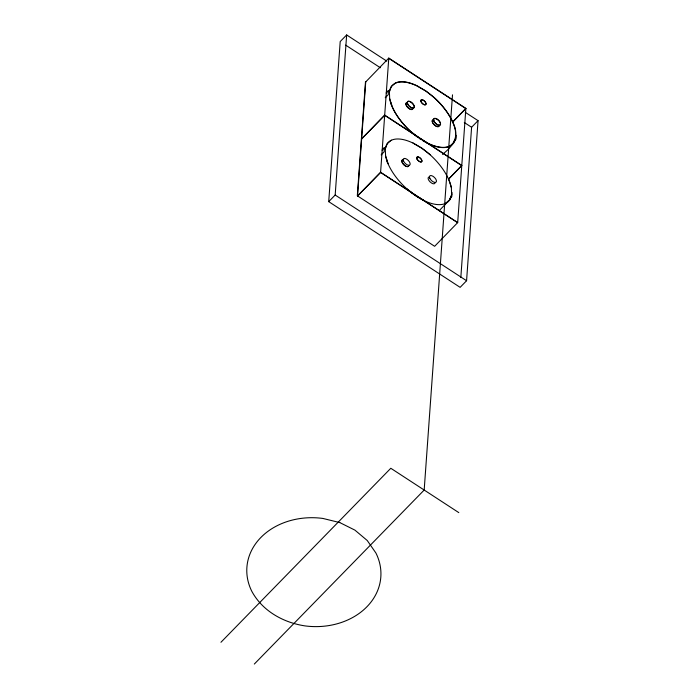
<?xml version="1.0" encoding="UTF-8"?>
<svg xmlns="http://www.w3.org/2000/svg" width="699" height="699" viewBox="0 0 699 699"><rect width="100%" height="100%" fill="white"/><g stroke="black" fill="none" stroke-linecap="round" stroke-linejoin="round"><path stroke-width="1.05" d="M465.272 112.321L478.055 120.656L466.574 280.736L460.125 287.35L328.722 201.644L340.203 41.564L346.652 34.95L386.8 61.136M328.722 201.644L335.179 195.03L346.652 34.95M365.49 81.757L357.311 195.755L434.638 246.301L457.688 222.597L380.597 172.312L357.556 195.921M365.743 81.713L357.556 196.017L380.588 172.417L388.784 58.113L465.875 108.397L457.679 222.693L380.588 172.417M387.491 161.801L387.438 162.552L386.958 160.115M391.589 104.658L391.536 105.4L391.047 102.963M452.506 94.837L424.179 490.034L254.322 664.05M460.824 277.547L471.598 127.27L478.055 120.656M388.207 90.503L388.286 94.627L385.245 97.746M384.109 147.655L384.188 151.779L381.147 154.898M442.493 154.418C453.791 145.34 459.724 136.366 452.961 122.508L452.9 122.404A42.123 20.376 44.3 0 0 434.236 97.563L425.752 90.87L417.058 85.785A42.123 20.376 44.3 0 0 395.424 83.015L391.344 86.458L389.387 91.814L389.684 98.926A42.123 20.376 44.3 0 0 417.653 137.231M453.651 141.635L455.931 139.302L456.063 135.318M439.155 210.705L449.702 199.8L451.659 194.444M449.553 198.787L451.834 196.445L451.973 192.461M365.734 81.914L388.784 58.113M386.136 92.984L388.417 90.643M361.654 138.769L384.695 115.16L461.786 165.445L448.4 179.25M361.645 138.97L384.686 115.265L461.768 165.646L448.391 179.346M382.038 150.128L384.319 147.795M452.498 122.098L465.875 108.397M452.48 122.299L465.857 108.598L388.766 58.314M220.945 642.285L390.802 468.269L458.806 512.62M391.326 140.167L387.246 143.61L385.298 148.966L385.595 155.973A42.123 20.376 44.3 0 0 419.645 198.263A42.123 20.376 44.3 0 0 451.65 194.549L451.353 187.542L448.802 179.556M453.8 142.648L449.719 146.091A42.123 20.376 44.3 0 1 428.094 143.321L419.391 138.245L410.916 131.552A42.123 20.376 44.3 0 1 392.244 106.711L389.701 98.725M445.621 203.243L449.702 199.8M412.96 142.937L421.654 148.013L430.138 154.706M423.996 200.473L415.293 195.397L406.818 188.704M345.673 45.129L380.352 67.751M464.293 122.508L471.598 127.27M335.179 195.03L466.574 280.736M385.603 155.868L388.146 163.854M439.217 125.409A4.43 2.149 44.3 0 1 434.201 124.649A4.43 2.149 44.3 0 1 433.363 119.678M412.934 108.275A4.43 2.149 44.3 0 1 407.919 107.506A4.43 2.149 44.3 0 1 407.089 102.535M385.289 149.07A42.123 20.376 44.3 0 1 412.952 143.042L421.646 148.118A42.123 20.376 44.3 0 1 451.344 187.638M435.11 182.666A4.43 2.149 44.3 0 1 430.095 181.897A4.43 2.149 44.3 0 1 429.265 176.926M408.836 165.523A4.43 2.149 44.3 0 1 403.812 164.754A4.43 2.149 44.3 0 1 402.982 159.783M422.86 140.691A42.123 20.376 44.3 0 0 455.739 137.493L455.433 130.591A42.123 20.376 44.3 0 0 425.735 91.062L417.041 85.986A42.123 20.376 44.3 0 0 389.378 92.015M421.113 139.599A42.123 20.376 44.3 0 1 419.383 138.446M439.199 125.61A4.43 2.149 44.3 0 1 434.612 125.243A4.43 2.149 44.3 0 1 432.76 120.053M412.847 107.725A4.43 2.149 44.3 0 1 408.33 108.1A4.43 2.149 44.3 0 1 407.071 102.736M408.836 165.418A4.43 2.149 44.3 0 1 403.419 164.239A4.43 2.149 44.3 0 1 403.742 159.748M339.775 522.581L322.877 518.44A67.139 54.382 4.1 0 0 251.789 591.267C262.361 610.935 283.252 622.573 304.843 625.876A67.139 54.382 4.1 0 0 375.931 553.049L367.237 540.502L354.9 530.113L339.775 522.581M433.939 121.058A4.43 2.149 44.3 0 0 440.012 125.016A4.43 2.149 44.3 0 0 437.251 119.145A4.43 2.149 44.3 0 0 433.939 121.058M407.657 103.915A4.43 2.149 44.3 0 0 413.729 107.873A4.43 2.149 44.3 0 0 410.977 102.002A4.43 2.149 44.3 0 0 407.657 103.915M421.113 101.801A3.329 1.608 44.3 0 0 425.665 104.745A3.329 1.608 44.3 0 0 423.577 100.341A3.329 1.608 44.3 0 0 421.113 101.801A3.207 1.555 44.3 0 0 425.577 104.667A3.207 1.555 44.3 0 0 423.585 100.42A3.207 1.555 44.3 0 0 421.191 101.801M429.833 178.306A4.43 2.149 44.3 0 0 435.905 182.264A4.43 2.149 44.3 0 0 433.153 176.393A4.43 2.149 44.3 0 0 429.833 178.306M403.559 161.163A4.43 2.149 44.3 0 0 409.623 165.121A4.43 2.149 44.3 0 0 406.87 159.258A4.43 2.149 44.3 0 0 403.559 161.163M433.922 121.259A4.43 2.149 44.3 0 0 439.994 125.217A4.43 2.149 44.3 0 0 437.242 119.346A4.43 2.149 44.3 0 0 433.922 121.259M407.648 104.116A4.43 2.149 44.3 0 0 413.712 108.074A4.43 2.149 44.3 0 0 410.96 102.203A4.43 2.149 44.3 0 0 407.648 104.116M417.015 158.953A3.329 1.608 44.3 0 0 421.567 161.897A3.329 1.608 44.3 0 0 419.479 157.493A3.329 1.608 44.3 0 0 417.015 158.953M417.093 158.953A3.207 1.555 44.3 0 0 421.48 161.819A3.207 1.555 44.3 0 0 419.487 157.572A3.207 1.555 44.3 0 0 417.093 158.953"/></g></svg>
